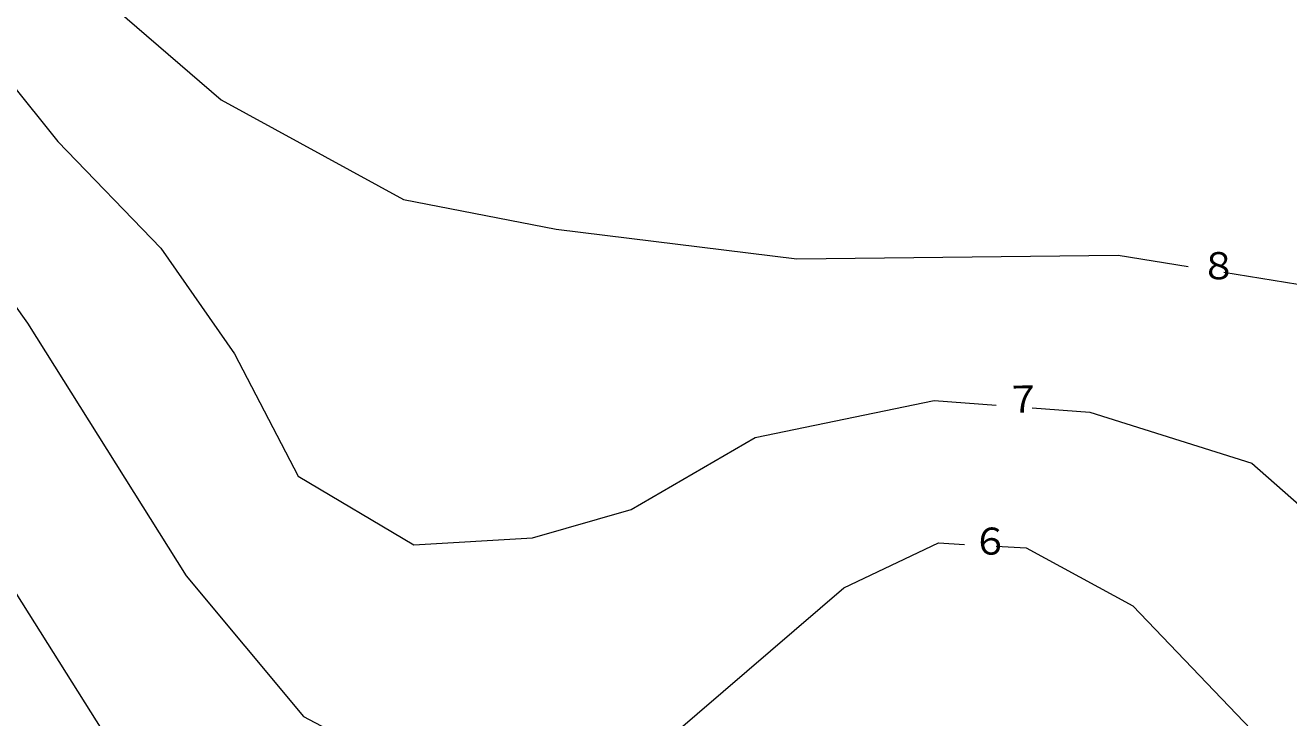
# Model space of a CAD drawing. Units: millimetres on the paper. Extents: x -947 to 759, y -3980 to 320.
# Drawn here: x 184.8 to 236.2, y -201 to -172.8 of the extents above; entities that cross this region are included whole.
import ezdxf
from ezdxf.enums import TextEntityAlignment as Align

# ---------------------------------------------------------------- set-up
doc = ezdxf.new("R2010")
doc.units = ezdxf.units.MM
for name, color, linetype, lineweight in [('0-1', 7, 'Continuous', 9), ('0-6', 7, 'Continuous', 9), ('0-9', 7, 'Continuous', 9)]:
    doc.layers.add(name, color=color, linetype=linetype, lineweight=lineweight)
doc.styles.add('ＭＳ ゴシック', font='')
doc.styles.get('ＭＳ ゴシック').set_extended_font_data('MS Gothic')

msp = doc.modelspace()

# ---------------------------------------------------------------- linework, layer by layer
at = {"layer": '0-6'}
for p, q in [((229.3, -182.147), (232.147, -182.606)), ((233.597, -182.84), (236.607, -183.327)), ((184.93, -184.907), (191.379, -195.186)), ((221.993, -193.846), (223.049, -193.906)), ((224.337, -193.978), (225.556, -194.046))]:
    msp.add_line(p, q, dxfattribs=at)
for points in [[(174.076, -161.747), (183.379, -167.707), (192.814, -175.827)], [(175.627, -174.167), (180.163, -178.227), (184.93, -184.907), (191.379, -195.186)], [(192.814, -175.827), (200.22, -179.887), (206.439, -181.087), (216.22, -182.287), (229.3, -182.147)], [(192.814, -175.827), (200.22, -179.887), (206.439, -181.087), (216.22, -182.287), (229.3, -182.147)], [(163.437, -184.187), (167.016, -186.347), (174.901, -188.007), (179.915, -190.407), (184.451, -195.886), (192.583, -208.786)], [(163.437, -184.187), (167.016, -186.347), (174.901, -188.007), (179.915, -190.407), (184.451, -195.886), (192.583, -208.786)], [(191.379, -195.186), (196.162, -200.906), (200.699, -203.306), (206.439, -203.546), (211.206, -201.626), (218.133, -195.666), (221.993, -193.846)], [(191.379, -195.186), (196.162, -200.906), (200.699, -203.306), (206.439, -203.546), (211.206, -201.626), (218.133, -195.666), (221.993, -193.846)], [(225.556, -194.046), (229.894, -196.406), (238.323, -205.206), (244.294, -209.746), (253.366, -213.806), (259.568, -216.206), (262.685, -219.546), (264.12, -224.086), (265.061, -232.926), (266.825, -236.346), (270.57, -238.886), (277.25, -239.606), (287.163, -238.906), (291.699, -240.486), (295.048, -243.066), (308.672, -255.306), (314.742, -258.946), (324.87, -262.405), (330.594, -263.985), (334.553, -266.945), (337.505, -271.105), (340.078, -281.965), (341.975, -287.125), (347.385, -293.405)], [(225.556, -194.046), (229.894, -196.406), (238.323, -205.206), (244.294, -209.746), (253.366, -213.806), (259.568, -216.206), (262.685, -219.546), (264.12, -224.086), (265.061, -232.926), (266.825, -236.346), (270.57, -238.886), (277.25, -239.606), (287.163, -238.906), (291.699, -240.486), (295.048, -243.066), (308.672, -255.306), (314.742, -258.946), (324.87, -262.405), (330.594, -263.985), (334.553, -266.945), (337.505, -271.105), (340.078, -281.965), (341.975, -287.125), (347.385, -293.405)]]:
    msp.add_lwpolyline(points, dxfattribs=at)
at = {"layer": '0-9'}
for p, q in [((221.817, -188.06), (224.337, -188.245)), ((225.795, -188.352), (228.145, -188.524))]:
    msp.add_line(p, q, dxfattribs=at)
for points in [[(142.55, -142.989), (145.267, -143.94), (149.988, -146.012), (152.332, -146.997), (156.714, -149.34), (159.873, -151.888), (163.951, -155.993), (168.411, -160.233), (171.77, -163.261), (177.496, -166.95), (179.423, -168.933), (182.22, -172.611), (186.167, -177.516), (190.358, -181.864)], [(190.358, -181.864), (193.354, -186.154), (195.941, -191.125), (200.64, -193.916), (205.474, -193.644), (209.492, -192.487), (214.531, -189.559), (221.817, -188.06)], [(228.145, -188.524), (234.74, -190.603), (240.623, -195.773), (244.367, -201.715), (248.467, -205.221), (252.448, -207.598), (260.596, -212.223), (267.091, -216.148)]]:
    msp.add_lwpolyline(points, dxfattribs=at)

# ---------------------------------------------------------------- texts
at = {"layer": '0-1', "color": 4, "style": 'ＭＳ ゴシック'}
for s, rotation, p in [('８', 1.097, (232.652, -183.468)), ('７', 1.096, (224.705, -188.89)), ('６', 1.096, (223.363, -194.665))]:
    msp.add_text(s, height=1.1, rotation=rotation, dxfattribs=at).set_placement(p, align=Align.BOTTOM_LEFT)

doc.saveas('drawing.dxf')
